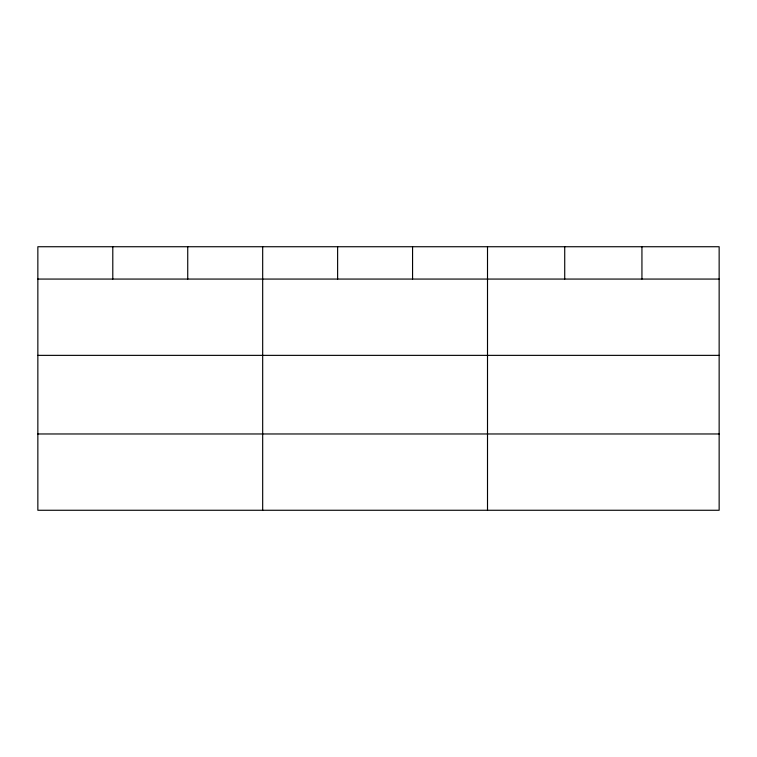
<?xml version="1.0" encoding="UTF-8"?>
<svg xmlns="http://www.w3.org/2000/svg" width="757" height="757" viewBox="0 0 757 757"><rect width="100%" height="100%" fill="white"/><g stroke="black" fill="none" stroke-linecap="round" stroke-linejoin="round"><path stroke-width="1.14" d="M719.15 355.364L719.15 246.735L37.85 246.735L37.85 510.265L719.15 510.265L719.15 355.364L37.85 355.364M37.85 279.068L719.15 279.068M37.85 433.969L719.15 433.969M641.936 246.735L641.936 279.068M564.722 246.735L564.722 279.068M487.508 246.735L487.508 510.265M412.565 246.735L412.565 279.068M337.622 246.735L337.622 279.068M262.679 246.735L262.679 510.265M187.736 246.735L187.736 279.068M112.793 246.735L112.793 279.068"/></g></svg>
